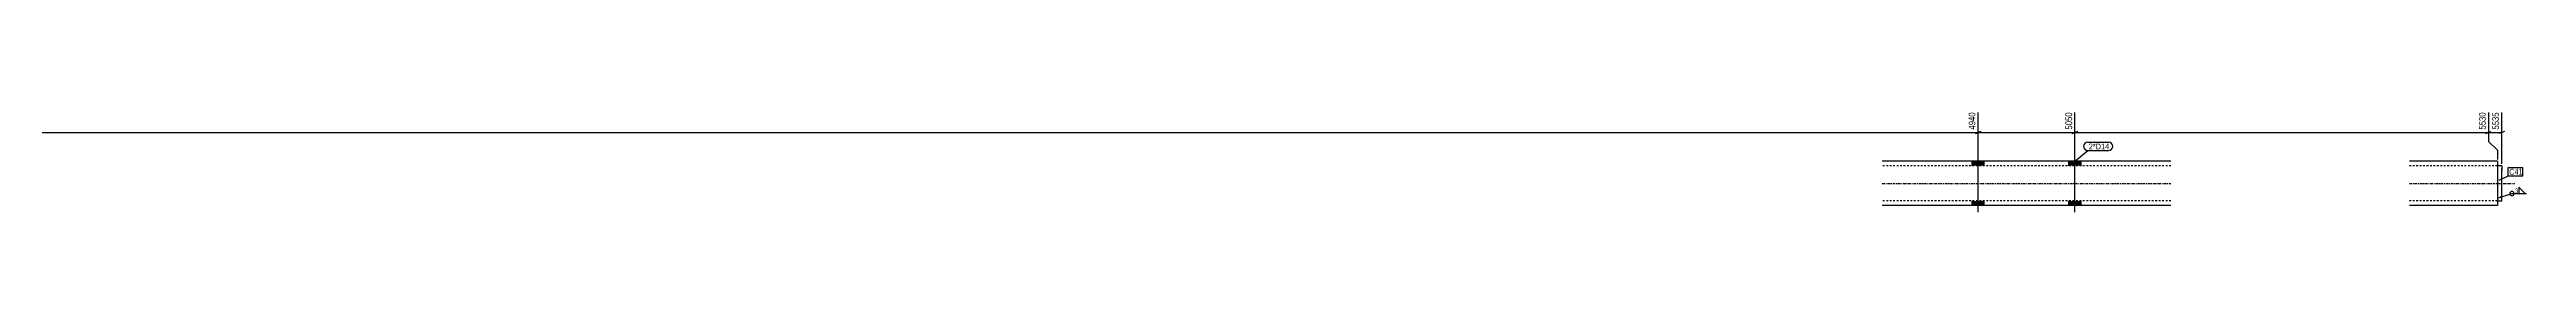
# Model space of a CAD drawing. Header units: millimetres. Extents: x 5 to 28334, y 5 to 939.
# Drawn here: x 2820 to 5635, y 10 to 125 of the extents above; entities that cross this region are included whole.
import ezdxf

# ---------------------------------------------------------------- set-up
doc = ezdxf.new("R2010")
doc.units = ezdxf.units.MM
doc.linetypes.add('DXK_LINE_DOT2', pattern=[3.9198, 1.9599, -1.9599])
doc.linetypes.add('DXK_LINE_DOT3', pattern=[5.9187, 2.979, -0.9799, 0.9799, -0.9799])
for name, color, linetype in [('MÅLSÆTNING', 7, 'Continuous'), ('STÅL', 7, 'Continuous'), ('TEKST', 7, 'Continuous')]:
    doc.layers.add(name, color=color, linetype=linetype)
doc.styles.add('Arial Narrow', font='ARIALN.TTF', dxfattribs={"height": 0.2})

msp = doc.modelspace()

# ---------------------------------------------------------------- hatches: boundary and pattern name
at = {"layer": 'STÅL', "linetype": 'Continuous'}
for points in [[(5005.2, 62.8), (5019.2, 62.8), (5019.2, 67.8), (5005.2, 67.8)], [(5115.2, 62.8), (5129.2, 62.8), (5129.2, 67.8), (5115.2, 67.8)], [(5005.2, 17.8), (5019.2, 17.8), (5019.2, 22.8), (5005.2, 22.8)], [(5115.2, 17.8), (5129.2, 17.8), (5129.2, 22.8), (5115.2, 22.8)]]:
    msp.add_hatch(color=96, dxfattribs=at).paths.add_polyline_path(points)
at = {"layer": 'TEKST', "linetype": 'Continuous'}
msp.add_hatch(color=3, dxfattribs=at).paths.add_polyline_path([(5607.4, 26.2), (5602.3, 25.9), (5606.6, 28.6)])

# ---------------------------------------------------------------- linework, layer by layer
at = {"layer": 'MÅLSÆTNING', "color": 7, "linetype": 'Continuous'}
for p, q in [((5012.2, 84.8), (5012.2, 123.2)), ((5012.2, 84.8), (5012.2, 123.2)), ((5122.2, 84.8), (5122.2, 123.2)), ((5122.2, 84.8), (5122.2, 123.2)), ((5592.3, 123.2), (5592.3, 90.3)), ((5607.3, 64.8), (5607.3, 123.2)), ((2567.2, 100.3), (5012.2, 100.3)), ((5015.2, 101.5), (5009.2, 99.1)), ((5009.2, 99.1), (5015.2, 101.5)), ((5012.2, 100.3), (5122.2, 100.3)), ((5125.2, 101.5), (5119.2, 99.1)), ((5119.2, 99.1), (5125.2, 101.5)), ((5589.3, 99.1), (5595.3, 101.5)), ((5592.3, 100.3), (5607.3, 100.3)), ((5592.3, 90.3), (5602.3, 80.3)), ((5610.3, 101.5), (5604.3, 99.1)), ((5602.3, 80.3), (5602.3, 69.8)), ((5602.3, 80.3), (5602.3, 69.8))]:
    msp.add_line(p, q, dxfattribs=at)
at = {"layer": 'STÅL', "color": 96, "linetype": 'Continuous'}
for p, q in [((5012.2, 10.3), (5012.2, 97.8)), ((5122.2, 10.3), (5122.2, 97.8)), ((5005.2, 62.8), (5005.2, 67.8)), ((5019.2, 62.8), (5019.2, 67.8)), ((5115.2, 62.8), (5115.2, 67.8)), ((5129.2, 62.8), (5129.2, 67.8)), ((5005.2, 17.8), (5005.2, 22.8)), ((5019.2, 17.8), (5019.2, 22.8)), ((5115.2, 17.8), (5115.2, 22.8)), ((5129.2, 17.8), (5129.2, 22.8))]:
    msp.add_line(p, q, dxfattribs=at)
at = {"layer": 'STÅL', "color": 2, "linetype": 'Continuous'}
for p, q in [((5231.2, 67.8), (4903.2, 67.8)), ((5602.3, 67.8), (5502.3, 67.8)), ((5602.3, 67.8), (5602.3, 67)), ((5602.3, 67), (5602.3, 57.8)), ((5607.3, 62.8), (5602.3, 62.8)), ((5602.3, 57.8), (5602.3, 17.8)), ((5607.3, 62.8), (5607.3, 62.6)), ((5607.3, 62.6), (5607.3, 61.8)), ((5607.3, 61.8), (5607.3, 57.8)), ((5607.3, 22.8), (5607.3, 57.8)), ((5231.2, 17.8), (4903.2, 17.8)), ((5602.3, 17.8), (5502.3, 17.8)), ((5602.3, 22.8), (5607.3, 22.8))]:
    msp.add_line(p, q, dxfattribs=at)
at = {"layer": 'STÅL', "color": 7, "linetype": 'DXK_LINE_DOT2'}
for p, q in [((5231.2, 62.8), (4903.2, 62.8)), ((5602.3, 62.8), (5502.3, 62.8)), ((5602.3, 67.8), (5602.3, 67.8)), ((5602.3, 64.9), (5602.3, 62.8)), ((5602.3, 62.8), (5602.3, 22.8)), ((5607.3, 57.8), (5607.3, 60.7)), ((5231.2, 22.8), (4903.2, 22.8)), ((5602.3, 22.8), (5502.3, 22.8))]:
    msp.add_line(p, q, dxfattribs=at)
at = {"layer": 'STÅL', "color": 7, "linetype": 'DXK_LINE_DOT3'}
for p, q in [((4903.2, 42.8), (5231.2, 42.8)), ((5502.3, 42.8), (5622.3, 42.8))]:
    msp.add_line(p, q, dxfattribs=at)

# ---------------------------------------------------------------- next in the draw order: wipeouts: each hides what was drawn before it
at = {"color": 0, "linetype": 'Continuous'}
for points in [[(5010.6, 124.8), (4999.4, 124.8), (4999.4, 102.1), (5010.6, 102.1)], [(5605.7, 124.8), (5594.5, 124.8), (5594.5, 102.1), (5605.7, 102.1)]]:
    msp.add_wipeout(points, dxfattribs=at).dxf.layer = 'MÅLSÆTNING'
at = {"color": 0}
for points in [[(5629.9, 52.6), (5629.9, 59.6), (5615.8, 59.6), (5615.8, 52.6)], [(5625.8, 31.8), (5625.8, 37.6), (5622, 37.6), (5622, 31.8)]]:
    msp.add_wipeout(points, dxfattribs=at).dxf.layer = 'TEKST'

# ---------------------------------------------------------------- next in the draw order: linework, layer by layer
at = {"layer": 'MÅLSÆTNING', "color": 7, "linetype": 'Continuous'}
for p, q in [((5592.3, 123.2), (5592.3, 90.3)), ((5122.2, 100.3), (5592.3, 100.3)), ((5589.3, 99.1), (5595.3, 101.5)), ((5592.3, 90.3), (5602.3, 80.3))]:
    msp.add_line(p, q, dxfattribs=at)
at = {"layer": 'TEKST', "color": 3, "linetype": 'Continuous'}
for p, q in [((5602.3, 25.9), (5618.9, 31.2)), ((5618.9, 31.2), (5635.4, 31.2)), ((5634, 31.2), (5626.8, 38.4)), ((5626.8, 38.4), (5626.8, 31.2)), ((5626.8, 31.2), (5634, 31.2))]:
    msp.add_line(p, q, dxfattribs=at)
for start, end in [(90, 270), (270, 90)]:
    msp.add_arc((5618.9, 31.2), 2.5, start, end, dxfattribs=at)

# ---------------------------------------------------------------- next in the draw order: texts
at = {"layer": 'MÅLSÆTNING', "color": 3, "linetype": 'Continuous', "style": 'Arial Narrow'}
for s, p in [('4940', (5009, 103.7)), ('5535', (5604.1, 103.7))]:
    msp.add_text(s, height=7.64, rotation=90.0002, dxfattribs=at).set_placement(p)
at = {"layer": 'TEKST', "color": 3, "style": 'Arial Narrow'}
msp.add_text('3', height=4.77, dxfattribs=at).set_placement((5622.4, 32.2))

# ---------------------------------------------------------------- next in the draw order: wipeouts: each hides what was drawn before it
at = {"color": 0}
msp.add_wipeout([(5629.9, 52.6), (5629.9, 59.6), (5615.8, 59.6), (5615.8, 52.6)], dxfattribs=at).dxf.layer = 'TEKST'

# ---------------------------------------------------------------- next in the draw order: linework, layer by layer
at = {"layer": 'TEKST', "color": 7, "linetype": 'Continuous'}
for p, q in [((5614.6, 60.8), (5631.1, 60.8)), ((5614.6, 51.4), (5614.6, 60.8)), ((5631.1, 51.4), (5631.1, 60.8)), ((5604.2, 46.4), (5614.6, 51.4)), ((5614.6, 51.4), (5631.1, 51.4))]:
    msp.add_line(p, q, dxfattribs=at)

# ---------------------------------------------------------------- next in the draw order: texts
at = {"layer": 'TEKST', "color": 3, "style": 'Arial Narrow'}
msp.add_text('C41', height=6.68, dxfattribs=at).set_placement((5615.8, 52.6))

# ---------------------------------------------------------------- next in the draw order: wipeouts: each hides what was drawn before it
at = {"color": 0, "linetype": 'Continuous'}
for points in [[(5120.6, 124.8), (5109.4, 124.8), (5109.4, 102.1), (5120.6, 102.1)], [(5590.7, 124.8), (5579.5, 124.8), (5579.5, 102.1), (5590.7, 102.1)]]:
    msp.add_wipeout(points, dxfattribs=at).dxf.layer = 'MÅLSÆTNING'
at = {"color": 0}
msp.add_wipeout([(5159.2, 81.2), (5159.2, 88.2), (5137.9, 88.2), (5137.9, 81.2)], dxfattribs=at).dxf.layer = 'TEKST'

# ---------------------------------------------------------------- next in the draw order: texts
at = {"layer": 'MÅLSÆTNING', "color": 3, "linetype": 'Continuous', "style": 'Arial Narrow'}
for s, p in [('5050', (5119, 103.7)), ('5530', (5589.1, 103.7))]:
    msp.add_text(s, height=7.64, rotation=90.0002, dxfattribs=at).set_placement(p)

# ---------------------------------------------------------------- next in the draw order: wipeouts: each hides what was drawn before it
at = {"color": 0}
msp.add_wipeout([(5159.2, 81.2), (5159.2, 88.2), (5137.9, 88.2), (5137.9, 81.2)], dxfattribs=at).dxf.layer = 'TEKST'

# ---------------------------------------------------------------- next in the draw order: linework, layer by layer
at = {"layer": 'TEKST', "color": 7, "linetype": 'Continuous'}
for p, q in [((5136.7, 89.4), (5160.4, 89.4)), ((5121.7, 67.6), (5136.7, 80)), ((5136.7, 80), (5160.4, 80))]:
    msp.add_line(p, q, dxfattribs=at)
for centre, start, end in [((5136.7, 84.7), 90, 270), ((5160.4, 84.7), 270, 90)]:
    msp.add_arc(centre, 4.7, start, end, dxfattribs=at)

# ---------------------------------------------------------------- next in the draw order: texts
at = {"layer": 'TEKST', "color": 3, "style": 'Arial Narrow'}
msp.add_text('2*D14', height=6.68, dxfattribs=at).set_placement((5137.9, 81.2))

doc.saveas('drawing.dxf')
